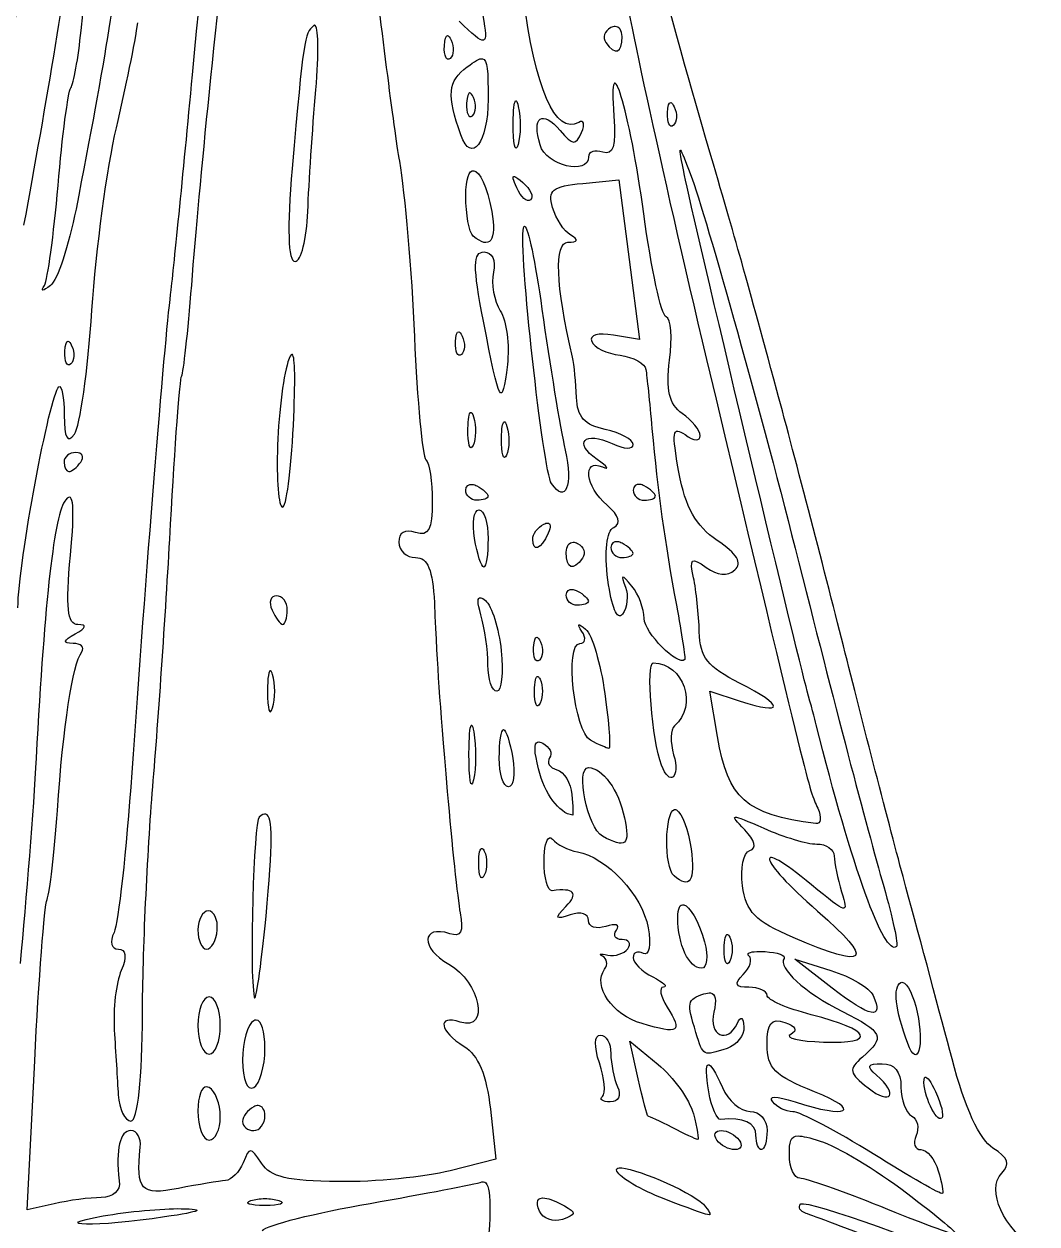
# Model space of a CAD drawing. Extents: x 26 to 243, y 4 to 296.
# Drawn here: x 130.87 to 155.97, y 191.56 to 221.27 of the extents above; entities that cross this region are included whole.
import ezdxf

# ---------------------------------------------------------------- set-up
doc = ezdxf.new("R2010")
doc.units = 0
doc.layers.add('Layer_1', color=7, linetype='CONTINUOUS')

msp = doc.modelspace()

# ---------------------------------------------------------------- linework, layer by layer
at = {"layer": 'Layer_1', "color": 7}
for points in [[(138.070607, 221.244032), (138.070607, 221.244032)], [(145.516425, 221.212612), (145.516425, 221.212612)], [(141.365221, 220.986064), (141.365221, 220.986064)], [(142.234488, 220.415555), (142.234488, 220.415555)], [(141.918092, 219.567234), (141.918092, 219.567234)], [(143.06627, 219.369899), (143.06627, 219.369899)], [(146.895013, 219.330763), (146.895013, 219.330763)], [(143.118637, 219.232648), (143.119187, 219.232648)], [(146.983207, 219.220521), (146.982657, 219.220521)], [(147.128176, 218.149511), (147.128176, 218.149511)], [(142.014552, 217.640737), (142.014552, 217.640737)], [(143.025481, 217.496319), (143.025481, 217.496319)], [(144.715507, 217.328749), (145.612335, 217.418047), (145.612335, 217.418047)], [(145.612335, 217.418047), (145.865895, 215.441941), (146.120005, 213.465282), (145.47839, 213.570012)], [(143.274632, 216.264354), (143.274632, 216.264354)], [(142.269216, 215.628803), (142.269216, 215.628803)], [(141.641381, 213.655452), (141.641381, 213.655452)], [(131.964797, 213.418981), (131.964797, 213.418981)], [(132.052991, 213.308736), (132.052438, 213.308736)], [(137.507816, 213.093762), (137.507816, 213.093762)], [(141.936281, 211.657296), (141.936281, 211.657296)], [(142.765309, 211.420825), (142.765309, 211.420825)], [(142.838619, 211.308927), (142.838068, 211.308927)], [(132.156618, 210.662903), (132.156618, 210.662903)], [(141.98644, 209.872461), (141.98644, 209.872461)], [(146.133786, 209.872461), (146.133786, 209.872461)], [(142.141883, 209.244076), (142.141883, 209.244076)], [(143.845689, 208.917203), (143.845689, 208.917203)], [(144.477382, 208.442607), (144.477382, 208.442607)], [(145.580916, 208.453634), (145.580916, 208.453634)], [(144.474627, 207.271275), (144.474627, 207.271275)], [(137.125826, 207.115832), (137.125826, 207.115832)], [(142.187634, 207.067327), (142.187634, 207.067327)], [(144.619596, 206.393191), (144.619596, 206.393191)], [(143.577248, 206.087815), (143.577248, 206.087815)], [(146.46286, 205.456676), (146.46286, 205.456676)], [(136.981957, 205.260442), (136.981957, 205.260442)], [(143.60536, 205.114922), (143.60536, 205.114922)], [(148.055322, 203.62719), (147.866255, 204.750017), (148.6126, 204.507481)], [(141.965494, 203.908312), (141.965494, 203.908312)], [(142.753732, 203.805233), (142.753732, 203.805233)], [(143.597644, 203.493248), (143.597644, 203.493248)], [(144.861029, 202.859348), (144.861029, 202.859348)], [(146.989823, 201.820308), (146.989823, 201.820308)], [(136.861793, 201.706759), (136.861793, 201.706759)], [(148.496294, 201.6351), (148.496294, 201.6351)], [(143.889786, 201.11861), (143.889786, 201.11861)], [(142.222911, 200.857885), (142.222911, 200.857885)], [(147.216924, 199.463862), (147.216924, 199.463862)], [(135.440759, 199.312278), (135.440759, 199.312278)], [(148.305574, 198.729644), (148.305574, 198.729644)], [(149.026011, 198.307414), (149.026011, 198.307414)], [(149.973549, 198.116692), (150.864866, 197.837227)], [(150.89849, 197.396805), (149.973549, 198.116692), (149.973549, 198.116692)], [(152.644187, 197.542327), (152.644187, 197.542327)], [(135.458398, 197.183484), (135.458398, 197.183484)], [(147.881687, 197.279397), (147.881687, 197.279397)], [(136.623117, 196.608567), (136.623117, 196.608567)], [(145.154275, 196.2376), (145.154275, 196.2376)], [(145.885188, 196.083811), (146.581371, 195.510547)], [(146.087482, 195.155565), (145.885188, 196.083811), (145.885188, 196.083811)], [(131.616427, 192.05994), (130.954419, 191.908356), (131.137423, 195.600946)], [(147.821055, 195.499523), (147.821055, 195.499523)], [(135.399969, 194.954372), (135.399969, 194.954372)], [(153.198711, 195.196355), (153.198711, 195.196355)], [(136.671623, 194.4919), (136.671623, 194.4919)], [(142.427412, 194.404809), (142.565769, 193.162921), (141.431368, 192.876288)], [(148.144066, 193.872885), (148.144066, 193.872885)], [(150.048516, 193.738942), (150.048516, 193.738942)], [(145.618398, 192.946293), (145.618398, 192.946293)], [(142.256535, 192.606193), (142.256535, 192.606193)], [(136.840846, 192.18727), (136.840846, 192.18727)], [(143.778441, 192.200498), (143.778441, 192.200498)], [(150.187423, 192.061594), (150.187423, 192.061594)], [(134.767173, 191.938122), (134.767173, 191.938122)]]:
    msp.add_lwpolyline(points, dxfattribs=at)
for points in [[(136.391605, 230.695169), (136.176213, 230.510943), (135.589735, 225.882786), (135.037822, 220.012618)], [(132.286705, 221.117252), (132.723896, 225.386973), (133.33958, 228.310611), (133.972323, 229.1209)], [(147.757114, 218.467011), (146.951765, 221.19952), (145.426949, 226.941224), (145.025291, 228.753788)], [(130.075229, 218.821442), (131.423105, 224.93958), (132.207116, 227.91182), (132.484591, 227.949564)], [(131.580049, 227.807903), (129.705077, 218.982374), (125.978079, 203.800684), (124.410391, 198.602864)], [(135.026245, 214.806388), (135.231251, 217.423943), (135.619521, 221.250794), (136.155687, 225.93708)], [(132.142286, 224.038693), (131.980545, 222.678709), (131.40467, 219.192697), (130.862917, 216.291913)], [(139.419432, 223.78734), (139.697308, 221.316151), (140.035923, 218.65593), (140.171842, 217.875555)], [(133.23204, 223.529922), (133.244852, 222.652177), (132.886693, 220.365435), (132.160478, 216.693199)], [(145.683992, 222.661205), (145.686249, 222.171725), (146.631273, 217.808414), (147.784123, 212.965331)], [(144.615738, 218.839081), (144.02691, 218.527832), (143.536314, 219.656744), (143.235494, 222.014081)], [(142.237243, 221.481607), (142.382136, 220.697365), (142.33002, 220.685212), (141.653508, 221.344904)], [(132.032595, 219.690706), (132.102078, 219.786871), (132.216234, 220.428974), (132.286705, 221.117252)], [(133.160381, 218.702929), (133.389884, 219.678399), (133.629369, 220.849443), (133.692305, 221.304665)], [(138.050214, 221.235213), (137.81755, 221.036218), (137.798548, 220.911549), (137.516636, 217.698065)], [(138.070607, 221.244032), (138.0642, 221.244165), (138.057326, 221.241196), (138.050214, 221.235213)], [(138.10313, 219.643855), (138.18248, 220.55574), (138.166757, 221.242054), (138.070607, 221.244032)], [(145.407284, 221.18395), (145.252739, 221.102258), (145.197977, 220.936263), (145.285466, 220.815187)], [(145.516425, 221.212612), (145.482838, 221.213459), (145.44592, 221.204374), (145.407284, 221.18395)], [(145.688403, 220.963464), (145.688403, 221.11555), (145.61719, 221.209714), (145.516425, 221.212612)], [(141.286397, 220.733055), (141.294694, 220.90523), (141.32332, 220.991491), (141.365221, 220.986064)], [(141.365221, 220.986064), (141.390367, 220.982819), (141.420322, 220.946559), (141.453416, 220.87582)], [(141.453416, 220.87582), (141.533369, 220.705112), (141.523223, 220.501299), (141.431368, 220.42272)], [(145.285466, 220.815187), (145.522476, 220.487183), (145.688403, 220.548083), (145.688403, 220.963464)], [(146.226939, 216.574688), (145.880822, 219.147598), (145.33766, 220.923267), (145.487209, 218.99342)], [(141.431368, 220.42272), (141.339505, 220.344141), (141.274543, 220.483768), (141.286397, 220.733055)], [(141.694848, 218.525989), (141.342381, 219.51843), (141.374185, 219.861025), (141.851394, 220.210503)], [(141.851394, 220.210503), (142.037861, 220.347076), (142.157879, 220.427671), (142.234488, 220.415555)], [(142.234488, 220.415555), (142.362168, 220.395348), (142.370088, 220.117268), (142.370088, 219.410138)], [(135.037822, 220.012618), (134.805948, 217.546311), (134.562325, 215.098909), (134.495977, 214.573775)], [(131.715095, 217.276936), (131.820025, 218.508461), (131.963112, 219.594542), (132.032595, 219.690706)], [(137.904141, 216.63422), (137.929061, 217.317045), (138.018464, 218.671181), (138.10313, 219.643855)], [(142.370088, 219.410138), (142.370088, 218.338029), (141.954718, 217.794255), (141.694848, 218.525989)], [(141.839267, 219.314228), (141.827273, 219.064944), (141.892345, 218.925314), (141.984236, 219.003893)], [(141.918092, 219.567234), (141.876182, 219.572653), (141.847556, 219.486409), (141.839267, 219.314228)], [(142.006286, 219.456993), (141.973193, 219.527734), (141.943235, 219.563977), (141.918092, 219.567234)], [(141.984236, 219.003893), (142.076015, 219.082472), (142.086158, 219.286288), (142.006286, 219.456993)], [(142.99296, 218.821442), (142.994936, 219.146596), (143.017852, 219.340694), (143.050839, 219.368798)], [(143.050839, 219.368798), (143.055792, 219.373009), (143.060925, 219.373257), (143.06627, 219.369899)], [(143.06627, 219.369899), (143.082315, 219.359829), (143.100041, 219.315371), (143.118637, 219.232648)], [(146.815638, 219.077756), (146.823935, 219.249935), (146.853103, 219.33619), (146.895013, 219.330763)], [(146.895013, 219.330763), (146.920159, 219.327517), (146.950103, 219.291263), (146.983207, 219.220521)], [(143.119187, 219.232648), (143.185255, 218.938491), (143.182332, 218.512855), (143.113125, 218.286761)], [(143.657726, 218.279045), (143.445947, 218.9717), (143.709382, 219.160504), (144.157127, 218.636784)], [(146.96116, 218.767422), (146.869297, 218.688843), (146.803502, 218.828472), (146.815638, 219.077756)], [(146.982657, 219.220521), (147.062639, 219.049816), (147.053057, 218.846001), (146.96116, 218.767422)], [(143.113125, 218.286761), (143.043924, 218.060667), (142.989856, 218.301185), (142.99296, 218.821442)], [(144.68464, 218.590483), (144.776927, 218.796155), (144.74573, 218.907799), (144.615738, 218.839081)], [(145.487209, 218.99342), (145.544726, 218.250831), (145.471998, 218.014069), (145.212153, 218.099348)], [(132.5557, 214.19013), (132.65888, 215.696751), (132.93088, 217.727459), (133.160381, 218.702929)], [(144.157127, 218.636784), (144.475587, 218.264299), (144.535993, 218.259165), (144.68464, 218.590483)], [(149.524311, 212.200244), (148.696017, 215.250535), (148.495633, 215.961227), (147.757114, 218.467011)], [(144.858825, 217.98635), (144.858825, 217.514355), (143.813682, 217.769047), (143.657726, 218.279045)], [(145.212153, 218.099348), (145.01773, 218.163159), (144.858825, 218.112331), (144.858825, 217.98635)], [(147.236767, 217.520573), (147.154358, 217.929679), (147.113329, 218.134561), (147.128176, 218.149511)], [(147.128176, 218.149511), (147.143021, 218.164468), (147.213698, 217.989747), (147.354174, 217.639084)], [(140.171842, 217.875555), (140.307729, 217.095179), (140.47577, 215.142783), (140.545563, 213.536941)], [(137.516636, 217.698065), (137.387491, 216.225881), (137.412849, 215.392329), (137.586641, 215.392329)], [(141.817217, 217.016211), (141.817217, 217.455537), (141.902169, 217.652512), (142.014552, 217.640737)], [(142.014552, 217.640737), (142.159047, 217.625582), (142.349006, 217.265879), (142.46159, 216.63422)], [(150.277822, 204.751121), (150.026051, 205.664355), (147.424755, 216.587439), (147.236767, 217.520573)], [(147.354174, 217.639084), (147.686858, 216.808549), (149.078812, 211.850031), (149.976307, 208.298191)], [(131.377202, 214.801427), (131.458228, 214.931489), (131.610165, 216.045409), (131.715095, 217.276936)], [(143.079501, 217.2152), (142.985713, 217.425842), (142.962698, 217.515332), (143.025481, 217.496319)], [(143.025481, 217.496319), (143.063152, 217.484917), (143.131436, 217.434422), (143.23384, 217.347492)], [(143.23384, 217.347492), (143.422788, 217.187079), (143.508027, 216.996416), (143.422909, 216.923608)], [(143.968611, 216.72958), (143.841075, 217.161826), (143.954556, 217.252766), (144.715507, 217.328749)], [(142.001875, 216.022921), (141.900501, 216.109628), (141.817217, 216.556657), (141.817217, 217.016211)], [(143.422909, 216.923608), (143.337791, 216.850797), (143.183331, 216.98198), (143.079501, 217.2152)], [(132.160478, 216.693199), (131.980421, 215.782758), (131.697403, 214.931489), (131.531541, 214.801427)], [(137.586641, 215.392329), (137.736332, 215.392329), (137.879305, 215.951392), (137.904141, 216.63422)], [(142.46159, 216.63422), (142.591073, 215.907667), (142.413383, 215.670962), (142.001875, 216.022921)], [(144.419506, 216.046622), (144.254096, 216.142177), (144.051274, 216.44937), (143.968611, 216.72958)], [(146.78036, 214.023111), (146.659541, 214.06094), (146.410638, 215.209032), (146.226939, 216.574688)], [(143.939949, 209.894511), (143.732628, 210.195622), (143.125738, 215.718714), (143.244866, 216.220256)], [(143.244866, 216.220256), (143.252599, 216.252774), (143.262677, 216.26686), (143.274632, 216.264354)], [(143.274632, 216.264354), (143.358317, 216.246799), (143.538056, 215.404922), (143.705682, 214.209973)], [(144.348951, 215.869133), (144.596121, 215.871673), (144.619574, 215.931046), (144.419506, 216.046622)], [(144.458092, 213.027618), (144.044834, 214.814107), (144.004301, 215.865774), (144.348951, 215.869133)], [(142.255435, 213.914523), (141.99088, 215.280468), (141.99366, 215.628801), (142.269216, 215.628803)], [(142.269216, 215.628803), (142.473178, 215.628803), (142.568628, 215.422705), (142.501826, 215.126092)], [(142.501826, 215.126092), (142.43954, 214.849421), (142.516276, 214.418818), (142.672153, 214.169734)], [(131.531541, 214.801427), (131.330514, 214.643774), (131.278988, 214.643774), (131.377202, 214.801427)], [(134.495977, 214.573775), (134.34888, 213.409792), (133.876793, 207.549086), (133.542924, 202.740838)], [(134.77875, 212.560187), (134.823595, 212.628149), (134.934805, 213.638759), (135.026245, 214.806388)], [(132.120239, 211.116002), (132.256553, 211.300195), (132.452547, 212.683512), (132.5557, 214.19013)], [(142.672153, 214.169734), (142.828024, 213.920653), (142.906705, 213.322433), (142.847438, 212.840205)], [(143.705682, 214.209973), (143.897254, 212.844317), (144.155262, 211.274651), (144.279496, 210.721885)], [(146.867451, 212.949896), (146.940264, 213.502462), (146.901151, 213.985279), (146.78036, 214.023111)], [(141.562557, 213.401892), (141.570854, 213.574073), (141.599471, 213.660879), (141.641381, 213.655452)], [(141.641381, 213.655452), (141.666527, 213.652206), (141.696482, 213.615946), (141.729576, 213.545207)], [(142.847438, 212.840205), (142.710984, 211.729963), (142.660621, 211.821928), (142.255435, 213.914523)], [(131.885972, 213.165421), (131.89427, 213.337602), (131.92289, 213.424408), (131.964797, 213.418981)], [(131.964797, 213.418981), (131.989943, 213.415735), (132.019887, 213.379478), (132.052991, 213.308736)], [(140.545563, 213.536941), (140.615385, 211.931097), (140.743872, 210.556787), (140.830543, 210.482656)], [(141.708076, 213.091558), (141.616184, 213.012979), (141.550421, 213.152611), (141.562557, 213.401892)], [(141.729576, 213.545207), (141.809529, 213.3745), (141.799948, 213.170137), (141.708076, 213.091558)], [(145.47839, 213.570012), (145.084859, 213.63435), (144.876351, 213.573004), (144.93875, 213.410712)], [(144.93875, 213.410712), (144.994686, 213.265187), (145.310191, 213.112171), (145.640448, 213.070611)], [(132.030941, 212.855087), (131.939078, 212.77651), (131.873837, 212.916137), (131.885972, 213.165421)], [(132.052438, 213.308736), (132.13242, 213.138031), (132.122841, 212.933669), (132.030941, 212.855087)], [(137.507816, 213.093762), (137.482614, 213.09046), (137.451092, 213.028936), (137.412456, 212.909657)], [(137.555221, 211.542093), (137.599098, 212.589586), (137.583415, 213.10364), (137.507816, 213.093762)], [(145.640448, 213.070611), (145.970676, 213.029051), (146.259214, 212.869161), (146.28151, 212.715629)], [(137.412456, 212.909657), (137.286105, 212.519471), (137.168139, 211.517314), (137.150077, 210.682746)], [(144.561168, 212.027162), (144.54954, 212.382356), (144.503216, 212.832523), (144.458092, 213.027618)], [(147.179439, 211.629734), (146.853331, 211.861128), (146.770254, 212.212472), (146.867451, 212.949896)], [(147.784123, 212.965331), (150.351809, 202.178674), (150.306357, 202.36163), (150.53634, 201.853932)], [(134.504244, 208.889094), (134.610246, 210.840031), (134.733877, 212.492222), (134.77875, 212.560187)], [(146.28151, 212.715629), (146.303862, 212.562098), (146.371397, 211.904667), (146.43089, 211.254359)], [(130.720152, 206.820383), (130.735759, 207.958277), (131.504114, 212.089119), (131.737145, 212.288438)], [(131.737145, 212.288438), (131.806882, 212.348083), (131.865511, 212.033326), (131.868333, 211.588945)], [(151.218745, 205.697005), (150.745938, 207.582913), (149.983455, 210.509431), (149.524311, 212.200244)], [(145.273339, 211.232859), (144.75515, 211.344103), (144.576972, 211.542996), (144.561168, 212.027162)], [(131.868333, 211.588945), (131.871297, 211.020219), (131.945769, 210.880268), (132.120239, 211.116002)], [(141.871237, 211.254359), (141.874737, 211.498224), (141.900515, 211.6408), (141.936281, 211.657296)], [(141.936281, 211.657296), (141.95773, 211.667202), (141.982752, 211.631667), (142.009041, 211.545398)], [(147.623719, 211.07797), (147.623719, 211.208032), (147.423703, 211.456345), (147.179439, 211.629734)], [(137.292842, 209.315182), (137.389362, 209.397729), (137.507385, 210.399886), (137.555221, 211.542093)], [(142.009041, 211.545398), (142.079229, 211.315313), (142.074285, 210.996086), (141.998567, 210.835984)], [(142.700815, 211.017885), (142.704315, 211.26175), (142.729543, 211.404329), (142.765309, 211.420825)], [(142.765309, 211.420825), (142.786758, 211.430731), (142.81233, 211.395224), (142.838619, 211.308927)], [(142.838068, 211.308927), (142.908257, 211.078842), (142.903877, 210.759615), (142.828145, 210.599513)], [(147.09841, 210.173976), (146.914853, 211.167169), (146.940425, 211.326379), (147.249995, 211.106633)], [(141.998567, 210.835984), (141.922819, 210.675882), (141.865593, 210.864181), (141.871237, 211.254359)], [(142.828145, 210.599513), (142.752397, 210.439411), (142.695171, 210.627707), (142.700815, 211.017885)], [(145.070491, 210.491476), (144.471477, 210.911837), (144.751211, 211.201823), (145.448074, 210.882839)], [(145.964563, 210.8652), (145.964563, 210.985737), (145.65352, 211.151252), (145.273339, 211.232859)], [(146.43089, 211.254359), (146.574654, 209.683233), (146.744913, 208.453436), (147.036674, 206.879361)], [(147.249995, 211.106633), (147.476647, 210.94574), (147.623719, 210.934412), (147.623719, 211.07797)], [(144.279496, 210.721885), (144.477785, 209.83946), (144.291152, 209.384417), (143.939949, 209.894511)], [(145.448074, 210.882839), (145.750701, 210.744324), (145.964563, 210.736814), (145.964563, 210.8652)], [(132.156618, 210.662903), (131.995582, 210.662903), (131.863925, 210.556497), (131.863925, 210.426432)], [(131.863925, 210.426432), (131.863925, 210.29637), (131.918659, 210.189961), (131.985743, 210.189961)], [(131.985743, 210.189961), (132.052799, 210.189961), (132.184459, 210.29637), (132.278436, 210.426432)], [(132.278436, 210.426432), (132.372444, 210.556497), (132.317654, 210.662903), (132.156618, 210.662903)], [(137.150077, 210.682746), (137.132071, 209.848178), (137.19635, 209.232632), (137.292842, 209.315182)], [(140.830543, 210.482656), (140.917213, 210.408522), (140.987639, 209.94307), (140.987639, 209.448577)], [(145.317986, 209.357625), (144.779055, 209.818579), (144.694405, 210.525591), (145.204437, 210.304613)], [(145.204437, 210.304613), (145.394542, 210.222261), (145.334256, 210.30631), (145.070491, 210.491476)], [(148.044298, 208.488358), (147.516429, 208.843481), (147.259672, 209.301474), (147.09841, 210.173976)], [(141.817217, 209.730799), (141.817217, 209.834104), (141.887301, 209.886716), (141.98644, 209.872461)], [(141.98644, 209.872461), (142.019486, 209.867719), (142.055912, 209.855612), (142.093927, 209.835529)], [(142.093927, 209.835529), (142.246017, 209.755146), (142.370088, 209.64208), (142.370088, 209.584727)], [(146.133786, 209.872461), (146.034639, 209.886713), (145.964563, 209.834104), (145.964563, 209.730799)], [(146.24127, 209.835529), (146.203255, 209.855623), (146.166834, 209.867708), (146.133786, 209.872461)], [(146.517431, 209.584727), (146.517431, 209.64208), (146.393332, 209.755146), (146.24127, 209.835529)], [(131.906919, 209.494878), (131.622749, 209.147491), (131.387952, 207.103048), (131.172701, 203.09582)], [(132.022675, 208.120699), (132.134856, 209.303523), (132.099027, 209.72969), (131.906919, 209.494878)], [(142.093927, 209.480547), (141.941866, 209.480547), (141.817217, 209.593061), (141.817217, 209.730799)], [(142.370088, 209.584727), (142.370088, 209.527371), (142.246017, 209.480547), (142.093927, 209.480547)], [(145.964563, 209.730799), (145.964563, 209.593061), (146.089209, 209.480547), (146.24127, 209.480547)], [(146.24127, 209.480547), (146.393332, 209.480547), (146.517431, 209.527371), (146.517431, 209.584727)], [(140.987639, 209.448577), (140.987639, 208.746555), (140.896947, 208.579412), (140.573125, 208.685694)], [(142.034949, 208.534662), (141.967977, 208.924849), (142.016153, 209.244076), (142.141883, 209.244076)], [(142.141883, 209.244076), (142.267613, 209.244076), (142.370088, 208.924849), (142.370088, 208.534662)], [(145.482798, 208.808615), (145.676431, 208.910966), (145.619484, 209.099753), (145.317986, 209.357625)], [(143.749779, 208.88744), (143.788965, 208.908155), (143.820777, 208.91774), (143.845689, 208.917203)], [(143.845689, 208.917203), (143.920424, 208.915513), (143.929176, 208.823136), (143.858369, 208.6653)], [(134.063272, 202.386406), (134.199698, 204.012187), (134.398213, 206.938157), (134.504244, 208.889094)], [(140.573125, 208.685694), (140.310489, 208.771887), (140.158611, 208.68214), (140.158611, 208.441506)], [(143.476376, 208.520881), (143.476376, 208.64327), (143.599467, 208.80798), (143.749779, 208.88744)], [(143.858369, 208.6653), (143.674558, 208.255624), (143.476376, 208.180725), (143.476376, 208.520881)], [(145.338382, 207.509953), (145.247027, 208.203243), (145.303785, 208.713975), (145.482798, 208.808615)], [(140.158611, 208.441506), (140.158611, 208.232496), (140.345005, 208.061717), (140.573125, 208.06172)], [(142.263701, 207.825246), (142.204914, 207.825246), (142.101892, 208.144473), (142.034949, 208.534662)], [(142.370088, 208.534662), (142.370088, 208.144473), (142.32246, 207.825246), (142.263701, 207.825246)], [(144.305954, 208.194009), (144.305954, 208.346093), (144.376623, 208.439709), (144.477382, 208.442607)], [(144.477382, 208.442607), (144.510969, 208.443454), (144.547886, 208.434366), (144.586523, 208.413945)], [(144.586523, 208.413945), (144.741096, 208.332253), (144.796383, 208.166258), (144.708894, 208.045182)], [(145.580916, 208.453634), (145.481765, 208.467886), (145.411692, 208.415274), (145.411692, 208.311969)], [(145.411692, 208.311969), (145.411692, 208.174231), (145.536313, 208.06172), (145.688403, 208.06172)], [(145.688403, 208.416149), (145.650379, 208.436243), (145.613967, 208.448881), (145.580916, 208.453634)], [(145.964563, 208.1659), (145.964563, 208.223256), (145.840464, 208.335766), (145.688403, 208.416149)], [(148.484167, 207.757448), (148.679182, 207.924224), (148.540981, 208.15419), (148.044298, 208.488358)], [(132.20733, 206.402561), (131.945456, 206.405383), (131.900191, 206.828889), (132.022675, 208.120699)], [(140.573125, 208.06172), (140.876288, 208.06172), (141.00155, 207.759443), (141.039452, 206.938343)], [(144.708894, 208.045182), (144.471884, 207.717177), (144.305954, 207.778631), (144.305954, 208.194009)], [(145.688403, 208.06172), (145.840464, 208.06172), (145.964563, 208.108546), (145.964563, 208.1659)], [(147.460561, 207.561216), (147.355374, 208.048786), (147.397625, 208.083914), (147.769792, 207.819734)], [(149.976307, 208.298191), (150.969531, 204.367457), (151.737715, 201.436977), (152.174002, 199.913104)], [(147.769792, 207.819734), (148.06477, 207.610342), (148.289179, 207.590674), (148.484167, 207.757448)], [(145.70108, 206.660529), (145.576112, 206.487569), (145.427028, 206.837307), (145.338382, 207.509953)], [(145.934244, 207.352304), (145.674317, 207.661354), (145.654068, 207.658554), (145.774943, 207.330807)], [(147.602773, 206.221211), (147.591484, 206.6483), (147.527447, 207.251116), (147.460561, 207.561216)], [(144.305954, 207.129613), (144.305954, 207.232915), (144.37548, 207.285533), (144.474627, 207.271275)], [(144.582114, 206.879361), (144.430053, 206.879361), (144.305954, 206.991875), (144.305954, 207.129613)], [(144.474627, 207.271275), (144.507675, 207.266534), (144.544099, 207.25389), (144.582114, 207.233793)], [(144.582114, 207.233793), (144.734176, 207.15341), (144.858825, 207.040897), (144.858825, 206.983541)], [(145.774943, 207.330807), (145.851256, 207.123915), (145.817892, 206.822158), (145.70108, 206.660529)], [(146.236862, 206.550838), (146.234604, 206.796628), (146.098328, 207.157209), (145.934244, 207.352304)], [(137.125826, 207.115832), (136.978534, 207.115832), (136.92969, 206.955939), (137.017235, 206.760851)], [(137.393714, 206.760851), (137.393714, 206.955939), (137.273117, 207.115832), (137.125826, 207.115832)], [(141.039452, 206.938343), (141.123639, 205.114657), (141.14927, 204.746882), (141.359159, 202.267895)], [(142.190941, 206.64289), (142.102699, 206.946084), (142.100594, 207.085051), (142.187634, 207.067327)], [(142.187634, 207.067327), (142.216646, 207.061429), (142.255641, 207.037747), (142.304493, 206.997322)], [(142.304493, 206.997322), (142.461663, 206.86726), (142.637152, 206.30875), (142.694753, 205.755984)], [(144.858825, 206.983541), (144.858825, 206.926188), (144.734176, 206.879361), (144.582114, 206.879361)], [(147.036674, 206.879361), (147.169291, 206.164018), (147.26202, 205.560678), (147.242829, 205.538806)], [(137.017235, 206.760851), (137.104752, 206.565756), (137.22538, 206.406419), (137.285126, 206.406419)], [(137.285126, 206.406419), (137.344901, 206.406419), (137.393714, 206.565753), (137.393714, 206.760851)], [(142.36678, 205.401553), (142.364804, 205.759224), (142.285599, 206.317733), (142.190941, 206.64289)], [(147.242829, 205.538806), (147.082301, 205.355325), (146.240249, 206.202573), (146.236862, 206.550838)], [(132.140633, 206.169948), (132.420174, 206.324464), (132.441575, 206.400021), (132.20733, 206.402561)], [(144.696214, 206.228927), (144.630261, 206.328836), (144.60463, 206.383407), (144.619596, 206.393191)], [(144.619596, 206.393191), (144.634554, 206.402984), (144.690095, 206.367848), (144.786615, 206.287908)], [(144.646605, 205.933477), (144.781338, 205.933477), (144.803543, 206.06635), (144.696214, 206.228927)], [(144.786615, 206.287908), (144.943644, 206.157846), (145.157452, 205.44), (145.261762, 204.692139)], [(132.087716, 205.936784), (131.824741, 205.939324), (131.839276, 206.003377), (132.140633, 206.169948)], [(132.30214, 205.729526), (132.383081, 205.841546), (132.286759, 205.934809), (132.087716, 205.936784)], [(143.497873, 205.834809), (143.50617, 206.00699), (143.535338, 206.093243), (143.577248, 206.087815)], [(143.577248, 206.087815), (143.602394, 206.08457), (143.631796, 206.048318), (143.664892, 205.977574)], [(143.664892, 205.977574), (143.744846, 205.806869), (143.735264, 205.603054), (143.643395, 205.524475)], [(144.910088, 203.536242), (144.502954, 203.757069), (144.26377, 205.933477), (144.646605, 205.933477)], [(148.603231, 204.950107), (147.808747, 205.351038), (147.619424, 205.591361), (147.602773, 206.221211)], [(131.69856, 201.794953), (131.840038, 203.879991), (132.075628, 205.416036), (132.30214, 205.729526)], [(142.694753, 205.755984), (142.752383, 205.203218), (142.70311, 204.751121), (142.585062, 204.751121)], [(143.643395, 205.524475), (143.551504, 205.445895), (143.485737, 205.585528), (143.497873, 205.834809)], [(152.721908, 199.903181), (152.36792, 201.203808), (151.691552, 203.811098), (151.218745, 205.697005)], [(142.585062, 204.751121), (142.46698, 204.751121), (142.369602, 205.043881), (142.36678, 205.401553)], [(146.665707, 202.91833), (146.432705, 203.53776), (146.278964, 205.460119), (146.46286, 205.456676)], [(146.46286, 205.456676), (147.219075, 205.442452), (147.573472, 204.393257), (146.990373, 203.894531)], [(136.981957, 205.260442), (136.936618, 205.282737), (136.904786, 205.092536), (136.904786, 204.751121)], [(137.031016, 205.165081), (137.013631, 205.221983), (136.99707, 205.253005), (136.981957, 205.260442)], [(137.031016, 204.337157), (137.100556, 204.564767), (137.100556, 204.937472), (137.031016, 205.165081)], [(143.519923, 204.751121), (143.519923, 204.994989), (143.555353, 205.130859), (143.60536, 205.114922)], [(143.60536, 205.114922), (143.622039, 205.109616), (143.640206, 205.087205), (143.65938, 205.046571)], [(143.65938, 205.046571), (143.736088, 204.883994), (143.736088, 204.618248), (143.65938, 204.455668)], [(136.904786, 204.751121), (136.904786, 204.295902), (136.961476, 204.109548), (137.031016, 204.337157)], [(143.65938, 204.455668), (143.582675, 204.293091), (143.519923, 204.425964), (143.519923, 204.751121)], [(148.6126, 204.507481), (149.723512, 204.146262), (149.718454, 204.387319), (148.603231, 204.950107)], [(150.499961, 203.923194), (150.467534, 204.053256), (150.367455, 204.425964), (150.277822, 204.751121)], [(145.261762, 204.692139), (145.366071, 203.944281), (145.411571, 203.333623), (145.362634, 203.335598)], [(141.896592, 203.21378), (141.898003, 203.620225), (141.91917, 203.865891), (141.950612, 203.905004)], [(141.950612, 203.905004), (141.955325, 203.910875), (141.960374, 203.911874), (141.965494, 203.908312)], [(141.965494, 203.908312), (141.980852, 203.897627), (141.99778, 203.844042), (142.015656, 203.742947)], [(146.990373, 203.894531), (146.887926, 203.806842), (146.877467, 203.4849), (146.967222, 203.179053)], [(152.489848, 198.429233), (152.185697, 198.169097), (151.38041, 200.392492), (150.499961, 203.923194)], [(142.015656, 203.742947), (142.079297, 203.383489), (142.07742, 202.851443), (142.011798, 202.560591)], [(142.646798, 203.09582), (142.646798, 203.486006), (142.694973, 203.805233), (142.753732, 203.805233)], [(142.753732, 203.805233), (142.812519, 203.805233), (142.915544, 203.486006), (142.982487, 203.09582)], [(150.486731, 201.472492), (148.743049, 201.709485), (148.313978, 202.089929), (148.055322, 203.62719)], [(143.619691, 202.829582), (143.511933, 203.254293), (143.502589, 203.464043), (143.597644, 203.493248)], [(143.597644, 203.493248), (143.629326, 203.502982), (143.672639, 203.492683), (143.727729, 203.463482)], [(143.727729, 203.463482), (143.898614, 203.373188), (143.97309, 203.209646), (143.893647, 203.099678)], [(145.362634, 203.335598), (145.313668, 203.337574), (145.109957, 203.427837), (144.910088, 203.536242)], [(131.172701, 203.09582), (131.106322, 201.860225), (130.92695, 199.572162), (130.773619, 198.011411)], [(142.011798, 202.560591), (141.946181, 202.269738), (141.89377, 202.563467), (141.896592, 203.21378)], [(142.87555, 202.386406), (142.74982, 202.386403), (142.646798, 202.70563), (142.646798, 203.09582)], [(142.982487, 203.09582), (143.049458, 202.70563), (143.001283, 202.386406), (142.87555, 202.386406)], [(143.893647, 203.099678), (143.814173, 202.989713), (143.895902, 202.858036), (144.074995, 202.806982)], [(146.967222, 203.179053), (147.133762, 202.611563), (146.867666, 202.381419), (146.665707, 202.91833)], [(133.542924, 202.740838), (133.407458, 200.789898), (133.209693, 199.007413), (133.103606, 198.779804)], [(144.466908, 201.6803), (144.123729, 201.734535), (143.778865, 202.202335), (143.619691, 202.829582)], [(144.074995, 202.806982), (144.254065, 202.755931), (144.420308, 202.480349), (144.444861, 202.195136)], [(145.204987, 201.161607), (144.828728, 201.365958), (144.526172, 202.859348), (144.861029, 202.859348)], [(144.861029, 202.859348), (145.207682, 202.859348), (145.606361, 202.302459), (145.750689, 201.617461)], [(133.807508, 196.770074), (133.811939, 198.233278), (133.926845, 200.760623), (134.063272, 202.386406)], [(141.359159, 202.267895), (141.469282, 200.967271), (141.613021, 199.615111), (141.678863, 199.263219)], [(144.444861, 202.195136), (144.469414, 201.909925), (144.479614, 201.678325), (144.466908, 201.6803)], [(131.445, 199.598358), (131.513834, 199.766046), (131.627976, 200.754453), (131.69856, 201.794953)], [(146.978246, 200.179341), (146.716651, 200.403101), (146.751723, 201.772959), (146.989823, 201.820308)], [(146.989823, 201.820308), (147.005683, 201.823469), (147.022329, 201.820266), (147.039982, 201.810938)], [(147.039982, 201.810938), (147.175223, 201.739434), (147.337089, 201.307696), (147.399375, 200.851272)], [(150.53634, 201.853932), (150.639436, 201.626322), (150.617061, 201.454768), (150.486731, 201.472492)], [(136.701389, 201.636203), (136.55881, 201.514291), (136.453761, 197.825023), (136.574609, 197.183484)], [(136.861793, 201.706759), (136.818802, 201.716213), (136.765417, 201.690982), (136.701389, 201.636203)], [(136.867855, 199.183844), (137.039835, 200.971366), (137.04809, 201.665726), (136.861793, 201.706759)], [(145.750689, 201.617461), (145.893494, 200.939518), (145.78343, 200.847437), (145.204987, 201.161607)], [(148.729457, 201.320357), (148.530237, 201.526788), (148.435224, 201.630101), (148.496294, 201.6351)], [(148.496294, 201.6351), (148.557361, 201.640095), (148.774576, 201.546346), (149.199645, 201.358389)], [(148.854583, 200.807175), (149.032553, 200.858506), (148.98436, 201.05625), (148.729457, 201.320357)], [(150.384758, 199.959405), (148.907156, 201.18344), (149.038753, 200.604336), (150.533035, 199.306766)], [(149.199645, 201.358389), (149.686309, 201.143197), (150.276983, 200.967579), (150.512639, 200.967579)], [(143.756944, 200.553615), (143.758672, 200.877248), (143.813897, 201.093416), (143.889786, 201.11861)], [(143.889786, 201.11861), (143.900629, 201.122211), (143.91182, 201.121949), (143.92341, 201.11751)], [(143.92341, 201.11751), (143.936647, 201.11243), (143.950253, 201.101787), (143.964203, 201.085537)], [(143.964203, 201.085537), (144.075932, 200.955477), (144.353994, 200.815746), (144.582114, 200.775205)], [(150.512639, 200.967579), (150.748294, 200.967579), (150.94252, 200.834153), (150.945342, 200.671576)], [(142.137474, 200.494637), (142.137474, 200.738502), (142.172899, 200.873819), (142.222911, 200.857885)], [(142.222911, 200.857885), (142.239591, 200.852579), (142.257755, 200.830738), (142.276932, 200.790087)], [(142.276932, 200.790087), (142.353611, 200.627513), (142.353611, 200.361213), (142.276932, 200.198634)], [(144.582114, 200.775205), (145.306409, 200.646481), (146.19559, 199.693509), (146.33498, 198.896663)], [(147.399375, 200.851272), (147.508002, 200.055558), (147.373411, 199.841357), (146.978246, 200.179341)], [(148.672683, 199.935704), (148.613557, 200.369014), (148.695289, 200.761241), (148.854583, 200.807175)], [(150.945342, 200.671576), (150.947318, 200.508996), (151.029752, 200.110377), (151.128897, 199.78522)], [(142.276932, 200.198634), (142.200224, 200.036057), (142.137474, 200.16948), (142.137474, 200.494637)], [(143.960342, 199.812782), (143.846296, 199.797373), (143.754122, 200.130912), (143.756944, 200.553615)], [(144.300442, 199.424727), (144.619382, 199.753422), (144.503225, 199.886098), (143.960342, 199.812782)], [(149.930005, 198.653577), (148.983009, 199.06079), (148.761272, 199.286779), (148.672683, 199.935704)], [(151.128897, 199.78522), (151.303282, 199.213353), (151.279033, 199.218597), (150.384758, 199.959405)], [(152.174002, 199.913104), (152.395885, 199.138138), (152.537854, 198.470299), (152.489848, 198.429233)], [(153.864578, 195.646697), (153.590032, 196.687199), (153.075928, 198.602557), (152.721908, 199.903181)], [(131.137423, 195.600946), (131.237922, 197.631887), (131.376166, 199.430673), (131.445, 199.598358)], [(144.404622, 199.21361), (144.025146, 199.089066), (144.008258, 199.123607), (144.300442, 199.424727)], [(147.070298, 199.141954), (147.070298, 199.384273), (147.129974, 199.482066), (147.216924, 199.463862)], [(147.216924, 199.463862), (147.361842, 199.433523), (147.582862, 199.081592), (147.731206, 198.543332)], [(135.440759, 199.312278), (135.298124, 199.312278), (135.181687, 199.09946), (135.181687, 198.839336)], [(135.65849, 198.839336), (135.681379, 199.09946), (135.583366, 199.312278), (135.440759, 199.312278)], [(136.574609, 197.183484), (136.611354, 196.988392), (136.743226, 197.888772), (136.867855, 199.183844)], [(141.678863, 199.263219), (141.766775, 198.7933), (141.698647, 198.656312), (141.421445, 198.747283)], [(144.858825, 199.075807), (144.858827, 199.244827), (144.671802, 199.301308), (144.404622, 199.21361)], [(147.658447, 197.892898), (147.345829, 197.892898), (147.070298, 198.477702), (147.070298, 199.141954)], [(150.533035, 199.306766), (151.977307, 198.052619), (151.792697, 197.852633), (149.930005, 198.653577)], [(135.181687, 198.839336), (135.181687, 198.579209), (135.2797, 198.365843), (135.399419, 198.365843)], [(135.399419, 198.365843), (135.519109, 198.365843), (135.63563, 198.579209), (135.65849, 198.839336)], [(141.421445, 198.747283), (140.713519, 198.979648), (140.691811, 198.387791), (141.393884, 197.994323)], [(145.28767, 198.929184), (145.0451, 198.849563), (144.858825, 198.913521), (144.858825, 199.075807)], [(145.547842, 198.836581), (145.644701, 198.970628), (145.533731, 199.009936), (145.28767, 198.929184)], [(145.688403, 198.602864), (145.518364, 198.602867), (145.454934, 198.708009), (145.547842, 198.836581)], [(146.33498, 198.896663), (146.410841, 198.462888), (146.359335, 198.185325), (146.217019, 198.26056)], [(133.103606, 198.779804), (132.99131, 198.538955), (133.035861, 198.365843), (133.209992, 198.365843)], [(145.833925, 198.376316), (145.92381, 198.500697), (145.858419, 198.602864), (145.688403, 198.602864)], [(147.731206, 198.543332), (147.829758, 198.185661), (147.797159, 197.892898), (147.658447, 197.892898)], [(148.220134, 198.365843), (148.220134, 198.609711), (148.255567, 198.745581), (148.305574, 198.729644)], [(148.305574, 198.729644), (148.322253, 198.724339), (148.340414, 198.702492), (148.359591, 198.661843)], [(148.359591, 198.661843), (148.436299, 198.499266), (148.436299, 198.23297), (148.359591, 198.07039)], [(133.209992, 198.365843), (133.403964, 198.365843), (133.428147, 198.178809), (133.279444, 197.833919)], [(145.206091, 198.188901), (145.091113, 198.243725), (145.148198, 198.257252), (145.333421, 198.21922)], [(145.333421, 198.21922), (145.518643, 198.181185), (145.744065, 198.251932), (145.833925, 198.376316)], [(146.217019, 198.26056), (146.078084, 198.334), (145.964563, 198.28655), (145.964563, 198.155277)], [(148.359591, 198.07039), (148.282883, 197.907813), (148.220134, 198.040686), (148.220134, 198.365843)], [(148.834187, 198.19772), (148.765268, 198.256668), (148.848834, 198.298697), (149.026011, 198.307414)], [(149.026011, 198.307414), (149.085071, 198.310319), (149.154461, 198.309102), (149.232166, 198.304107)], [(149.232166, 198.304107), (149.542949, 198.284097), (149.754367, 198.209071), (149.702353, 198.137088)], [(141.393884, 197.994323), (142.178828, 197.55444), (142.425031, 196.315168), (141.678863, 196.560061)], [(145.257353, 197.870851), (145.344165, 197.99097), (145.321096, 198.134076), (145.206091, 198.188901)], [(145.964563, 198.155277), (145.964563, 198.024001), (146.182421, 197.80829), (146.448529, 197.675719)], [(148.693076, 197.737455), (148.862438, 197.911999), (148.926107, 198.119119), (148.834187, 198.19772)], [(149.702353, 198.137088), (149.536943, 197.908205), (150.220147, 197.287432), (151.148742, 196.82244)], [(133.279444, 197.833919), (133.153263, 197.541277), (133.07686, 196.876362), (133.109118, 196.35611)], [(146.184496, 196.522579), (145.442675, 196.741053), (144.954331, 197.451474), (145.257353, 197.870851)], [(146.448529, 197.675719), (146.715285, 197.543148), (146.834725, 197.431072), (146.715316, 197.427121)], [(148.833637, 197.419955), (148.489721, 197.419955), (148.456969, 197.494143), (148.693076, 197.737455)], [(150.864866, 197.837227), (151.354999, 197.683509), (151.824636, 197.405269), (151.908315, 197.218762)], [(146.715316, 197.427121), (146.595936, 197.42317), (146.63709, 197.198439), (146.806818, 196.92717)], [(149.282325, 197.220969), (149.282325, 197.330443), (149.080355, 197.419955), (148.833637, 197.419955)], [(151.908315, 197.218762), (152.183595, 196.605191), (151.837528, 196.666033), (150.89849, 197.396805)], [(152.769313, 196.026483), (152.457796, 196.880538), (152.394655, 197.430003), (152.595682, 197.536262)], [(152.595682, 197.536262), (152.610809, 197.544277), (152.627395, 197.546137), (152.644187, 197.542327)], [(152.644187, 197.542327), (152.761738, 197.515657), (152.912767, 197.21154), (153.00248, 196.802594)], [(135.458398, 197.183484), (135.306308, 197.183484), (135.181687, 196.864257), (135.181687, 196.474071)], [(135.734558, 196.474071), (135.734558, 196.864257), (135.610459, 197.183484), (135.458398, 197.183484)], [(147.521193, 196.297131), (147.2863, 197.046883), (147.301009, 197.118107), (147.718529, 197.255143)], [(147.718529, 197.255143), (147.785097, 197.276987), (147.839182, 197.285409), (147.881687, 197.279397)], [(147.881687, 197.279397), (148.009204, 197.261392), (148.031107, 197.113541), (147.962716, 196.807556)], [(150.37704, 196.741411), (149.775172, 196.895646), (149.282328, 197.111492), (149.282325, 197.220969)], [(133.523081, 194.109359), (133.690524, 194.109359), (133.80271, 195.158743), (133.807508, 196.770074)], [(141.678863, 196.560061), (141.093704, 196.752116), (141.162481, 196.325692), (141.776427, 195.955377)], [(146.806818, 196.92717), (147.195946, 196.305319), (147.110806, 196.249775), (146.184496, 196.522579)], [(147.962716, 196.807556), (147.831934, 196.222388), (148.296743, 196.004284), (148.546453, 196.533603)], [(148.546453, 196.533603), (148.634506, 196.720267), (148.693581, 196.685799), (148.70741, 196.440447)], [(150.681312, 196.063415), (152.023786, 196.017627), (151.87087, 196.358611), (150.37704, 196.741411)], [(151.148742, 196.82244), (152.158816, 196.316656), (152.218226, 196.18122), (151.644835, 195.690794)], [(153.00248, 196.802594), (153.185021, 195.97036), (153.006484, 195.376286), (152.769313, 196.026483)], [(135.181687, 196.474071), (135.181687, 196.083882), (135.306308, 195.764657), (135.458398, 195.764657)], [(135.458398, 195.764657), (135.610459, 195.764657), (135.734558, 196.083882), (135.734558, 196.474071)], [(136.564136, 196.592581), (136.412074, 196.512199), (136.287425, 196.073803), (136.287425, 195.618585)], [(136.623117, 196.608567), (136.604321, 196.608787), (136.584665, 196.603419), (136.564136, 196.592581)], [(136.840846, 195.91128), (136.840846, 196.341398), (136.754624, 196.607023), (136.623117, 196.608567)], [(148.70741, 196.440447), (148.719405, 196.226751), (148.532881, 195.987469), (148.292343, 195.908526)], [(149.282325, 196.000578), (149.282325, 196.537681), (149.382186, 196.663391), (149.720543, 196.552342)], [(149.720543, 196.552342), (149.991081, 196.463555), (150.047266, 196.349594), (149.867716, 196.254688)], [(133.109118, 196.35611), (133.141404, 195.835859), (133.184954, 195.117465), (133.206685, 194.759791)], [(145.12892, 195.546375), (144.991224, 195.957373), (145.001463, 196.2376), (145.154275, 196.2376)], [(145.154275, 196.2376), (145.295724, 196.2376), (145.411692, 196.033437), (145.411692, 195.78395)], [(148.292343, 195.908526), (147.690081, 195.710857), (147.707714, 195.70188), (147.521193, 196.297131)], [(149.867716, 196.254688), (149.707865, 196.170191), (150.073941, 196.08413), (150.681312, 196.063415)], [(136.564136, 194.937283), (136.716225, 195.017666), (136.840846, 195.456061), (136.840846, 195.91128)], [(141.776427, 195.955377), (142.124182, 195.745627), (142.333489, 195.247682), (142.427412, 194.404809)], [(150.457518, 194.834204), (149.466523, 195.231585), (149.282325, 195.414332), (149.282325, 196.000578)], [(136.287425, 195.618585), (136.287425, 195.127021), (136.399939, 194.85048), (136.564136, 194.937283)], [(145.20168, 194.718451), (145.28914, 194.793274), (145.256484, 195.165976), (145.12892, 195.546375)], [(145.411692, 195.78395), (145.411692, 195.534463), (145.486975, 195.162307), (145.579262, 194.956576)], [(151.644835, 195.690794), (151.292368, 195.389321), (151.309677, 195.294427), (151.783189, 194.927913)], [(154.877714, 193.437978), (154.550449, 193.639809), (154.18253, 194.441825), (153.864578, 195.646697)], [(146.581371, 195.510547), (146.964487, 195.195285), (147.358275, 194.64452), (147.45615, 194.286848)], [(147.839797, 194.827592), (147.766323, 195.255737), (147.762341, 195.480406), (147.821055, 195.499523)], [(147.821055, 195.499523), (147.879768, 195.51863), (148.001047, 195.332191), (148.17659, 194.937283)], [(151.992101, 195.24486), (151.734066, 195.465572), (151.764865, 195.528186), (152.130455, 195.528186)], [(151.783189, 194.927913), (152.360672, 194.480919), (152.549801, 194.767868), (151.992101, 195.24486)], [(152.130455, 195.528186), (152.444456, 195.528186), (152.60009, 195.336695), (152.60009, 194.951064)], [(135.399969, 194.954372), (135.269853, 194.959706), (135.181687, 194.729446), (135.181687, 194.360161)], [(135.458398, 194.937283), (135.438247, 194.947951), (135.418556, 194.95361), (135.399969, 194.954372)], [(135.734558, 194.213538), (135.734558, 194.531019), (135.610459, 194.856898), (135.458398, 194.937283)], [(145.579262, 194.956576), (145.678152, 194.736143), (145.602686, 194.582301), (145.395157, 194.582301)], [(146.33498, 194.22787), (146.310511, 194.22787), (146.19896, 194.645209), (146.087482, 195.155565)], [(148.17659, 194.937283), (148.321116, 194.612127), (148.6288, 194.34583), (148.860645, 194.34583)], [(152.60009, 194.951064), (152.60009, 194.633584), (152.719244, 194.310803), (152.864673, 194.233932)], [(153.608264, 194.183219), (153.469636, 194.064649), (153.147175, 194.765015), (153.170599, 195.134065)], [(153.170599, 195.134065), (153.173139, 195.17205), (153.183161, 195.192096), (153.198711, 195.196355)], [(153.198711, 195.196355), (153.245343, 195.209139), (153.344087, 195.07722), (153.453372, 194.843577)], [(133.206685, 194.759791), (133.228331, 194.402119), (133.370992, 194.109359), (133.523081, 194.109359)], [(145.395157, 194.582301), (145.202061, 194.582301), (145.114191, 194.643631), (145.20168, 194.718451)], [(148.137451, 194.146288), (148.039859, 194.135591), (147.90595, 194.442096), (147.839797, 194.827592)], [(149.421232, 194.581748), (149.308004, 194.738444), (149.49389, 194.738444), (149.975756, 194.581748)], [(149.975756, 194.581748), (151.284646, 194.156117), (151.659192, 194.352335), (150.457518, 194.834204)], [(153.453372, 194.843577), (153.598914, 194.532054), (153.668772, 194.234979), (153.608264, 194.183219)], [(135.181687, 194.360161), (135.181687, 193.962299), (135.306308, 193.636414), (135.458398, 193.636414)], [(136.564136, 194.464341), (136.412074, 194.383958), (136.287425, 194.217964), (136.287425, 194.095578)], [(136.671623, 194.4919), (136.638572, 194.493029), (136.60216, 194.484435), (136.564136, 194.464341)], [(136.840846, 194.241648), (136.840846, 194.39372), (136.770773, 194.488143), (136.671623, 194.4919)], [(148.860645, 194.34583), (149.097881, 194.34583), (149.282325, 194.139052), (149.282325, 193.872885)], [(149.920633, 194.339765), (149.739531, 194.343293), (149.51493, 194.452078), (149.421232, 194.581748)], [(151.908868, 193.29852), (150.996472, 193.86754), (150.101763, 194.336237), (149.920633, 194.339765)], [(135.458398, 193.636414), (135.610459, 193.636414), (135.734558, 193.896058), (135.734558, 194.213538)], [(136.287425, 194.095578), (136.287425, 193.973192), (136.412074, 193.872885), (136.564136, 193.872885)], [(136.564136, 193.872885), (136.716225, 193.872885), (136.840846, 194.038882), (136.840846, 194.241648)], [(146.932495, 193.946198), (146.628344, 194.101129), (146.359533, 194.22787), (146.33498, 194.22787)], [(147.45615, 194.286848), (147.554081, 193.929177), (147.600701, 193.642518), (147.559779, 193.650195)], [(149.006168, 193.754927), (149.006168, 194.067757), (148.695912, 194.207581), (148.137451, 194.146288)], [(152.864673, 194.233932), (153.010102, 194.15706), (153.058918, 193.938138), (152.973264, 193.747209)], [(133.519774, 193.872885), (133.246498, 193.872885), (133.139358, 193.410627), (133.23204, 192.63155)], [(133.752387, 193.459475), (133.774682, 193.687084), (133.670057, 193.872885), (133.519774, 193.872885)], [(147.559779, 193.650195), (147.518857, 193.657843), (147.236617, 193.791269), (146.932495, 193.946198)], [(148.038233, 193.636414), (147.944253, 193.766476), (147.991977, 193.872885), (148.144066, 193.872885)], [(148.144066, 193.872885), (148.296128, 193.872885), (148.497123, 193.766476), (148.591103, 193.636414)], [(149.143971, 193.399943), (149.067941, 193.399943), (149.006168, 193.559833), (149.006168, 193.754927)], [(149.282325, 193.872885), (149.282325, 193.612761), (149.220002, 193.399943), (149.143971, 193.399943)], [(152.973264, 193.747209), (152.887609, 193.55628), (152.940602, 193.399943), (153.091224, 193.399943)], [(134.697721, 192.44083), (133.76365, 192.260668), (133.647259, 192.386728), (133.752387, 193.459475)], [(136.757613, 193.062049), (136.487047, 193.475558), (136.464599, 193.476106), (136.300656, 193.07638)], [(148.48582, 193.399943), (148.333759, 193.399943), (148.132241, 193.506352), (148.038233, 193.636414)], [(148.591103, 193.636414), (148.685083, 193.506352), (148.637882, 193.399943), (148.48582, 193.399943)], [(149.835195, 193.269305), (149.835195, 193.60115), (149.859805, 193.736673), (150.048516, 193.738942)], [(150.048516, 193.738942), (150.161738, 193.740351), (150.334356, 193.693705), (150.595872, 193.612713)], [(150.595872, 193.612713), (151.014041, 193.483204), (151.97814, 192.905876), (152.738447, 192.329482)], [(150.095368, 192.690529), (149.95245, 192.690529), (149.835195, 192.950916), (149.835195, 193.269305)], [(153.625903, 192.310192), (153.593927, 192.284736), (152.821265, 192.729495), (151.908868, 193.29852)], [(153.091224, 193.399943), (153.241818, 193.399943), (153.436766, 193.165455), (153.524481, 192.878495)], [(155.095993, 192.816205), (155.31415, 193.041026), (155.256907, 193.204114), (154.877714, 193.437978)], [(136.300656, 193.07638), (136.205716, 192.844913), (136.008023, 192.64626), (135.861888, 192.634858)], [(138.669779, 192.607846), (137.391707, 192.622522), (136.981387, 192.720058), (136.757613, 193.062049)], [(141.431368, 192.876288), (140.807375, 192.718477), (139.564621, 192.597573), (138.669779, 192.607846)], [(145.562173, 192.869122), (145.540674, 192.916645), (145.563201, 192.940609), (145.618398, 192.946293)], [(146.729097, 192.181205), (146.161153, 192.396321), (145.636059, 192.705845), (145.562173, 192.869122)], [(145.618398, 192.946293), (145.636798, 192.948187), (145.658719, 192.948373), (145.683992, 192.946293)], [(145.683992, 192.946293), (146.122065, 192.91025), (147.53047, 192.301124), (147.759318, 191.984423)], [(153.524481, 192.878495), (153.612305, 192.591534), (153.657879, 192.335646), (153.625903, 192.310192)], [(133.23204, 192.63155), (133.26252, 192.375089), (133.090686, 192.216255), (132.780044, 192.214279)], [(135.861888, 192.634858), (135.715753, 192.623456), (135.191921, 192.536162), (134.697721, 192.44083)], [(139.44534, 192.06986), (140.801897, 192.306303), (142.049551, 192.54541), (142.217953, 192.600681)], [(142.217953, 192.600681), (142.231581, 192.605168), (142.244338, 192.606757), (142.256535, 192.606193)], [(142.256535, 192.606193), (142.439585, 192.597754), (142.461956, 192.015403), (142.336464, 190.635048)], [(152.099589, 191.988281), (151.14003, 192.374604), (150.238313, 192.690529), (150.095368, 192.690529)], [(155.970221, 190.91672), (155.144467, 191.437197), (154.6982, 192.406244), (155.095993, 192.816205)], [(152.738447, 192.329482), (153.498781, 191.753091), (154.058569, 191.2827), (153.982539, 191.283829)], [(132.780044, 192.214279), (132.504369, 192.212586), (131.980522, 192.143278), (131.616427, 192.05994)], [(136.840846, 192.018597), (136.460693, 192.018597), (136.305157, 192.072059), (136.495234, 192.137661)], [(136.495234, 192.137661), (136.590272, 192.170461), (136.715559, 192.18727), (136.840846, 192.18727)], [(136.775802, 191.396828), (136.887506, 191.530663), (138.088782, 191.833414), (139.44534, 192.06986)], [(136.840846, 192.18727), (136.96613, 192.18727), (137.09142, 192.17045), (137.186458, 192.137661)], [(137.186458, 192.137661), (137.376535, 192.072059), (137.221, 192.018597), (136.840846, 192.018597)], [(143.64615, 191.878037), (143.539312, 192.116201), (143.590504, 192.225204), (143.778441, 192.200498)], [(143.778441, 192.200498), (143.891203, 192.185681), (144.052917, 192.122413), (144.259653, 192.010331)], [(144.259653, 192.010331), (144.559655, 191.847675), (144.550974, 191.784895), (144.213351, 191.674089)], [(147.759318, 191.984423), (147.963845, 191.701399), (148.027969, 191.689236), (146.729097, 192.181205)], [(150.25026, 191.821262), (150.098114, 191.873719), (150.039685, 191.978621), (150.120175, 192.054426)], [(150.120175, 192.054426), (150.128893, 192.062638), (150.151691, 192.064614), (150.187423, 192.061594)], [(150.187423, 192.061594), (150.723408, 192.016156), (154.101278, 190.776278), (154.449419, 190.478502)], [(153.982539, 191.283829), (153.906508, 191.284958), (153.059141, 191.601961), (152.099589, 191.988281)], [(134.352109, 191.732517), (132.683639, 191.478585), (131.376296, 191.500917), (132.831857, 191.758425)], [(132.831857, 191.758425), (133.44013, 191.866037), (134.310961, 191.946899), (134.767173, 191.938122)], [(134.767173, 191.938122), (135.389163, 191.926156), (135.285107, 191.874503), (134.352109, 191.732517)], [(144.213351, 191.674089), (143.98509, 191.599167), (143.729998, 191.691163), (143.64615, 191.878037)], [(152.323933, 191.042947), (151.335506, 191.41848), (150.402321, 191.768805), (150.25026, 191.821262)]]:
    msp.add_open_spline(points, degree=3, dxfattribs=at)

doc.saveas('drawing.dxf')
